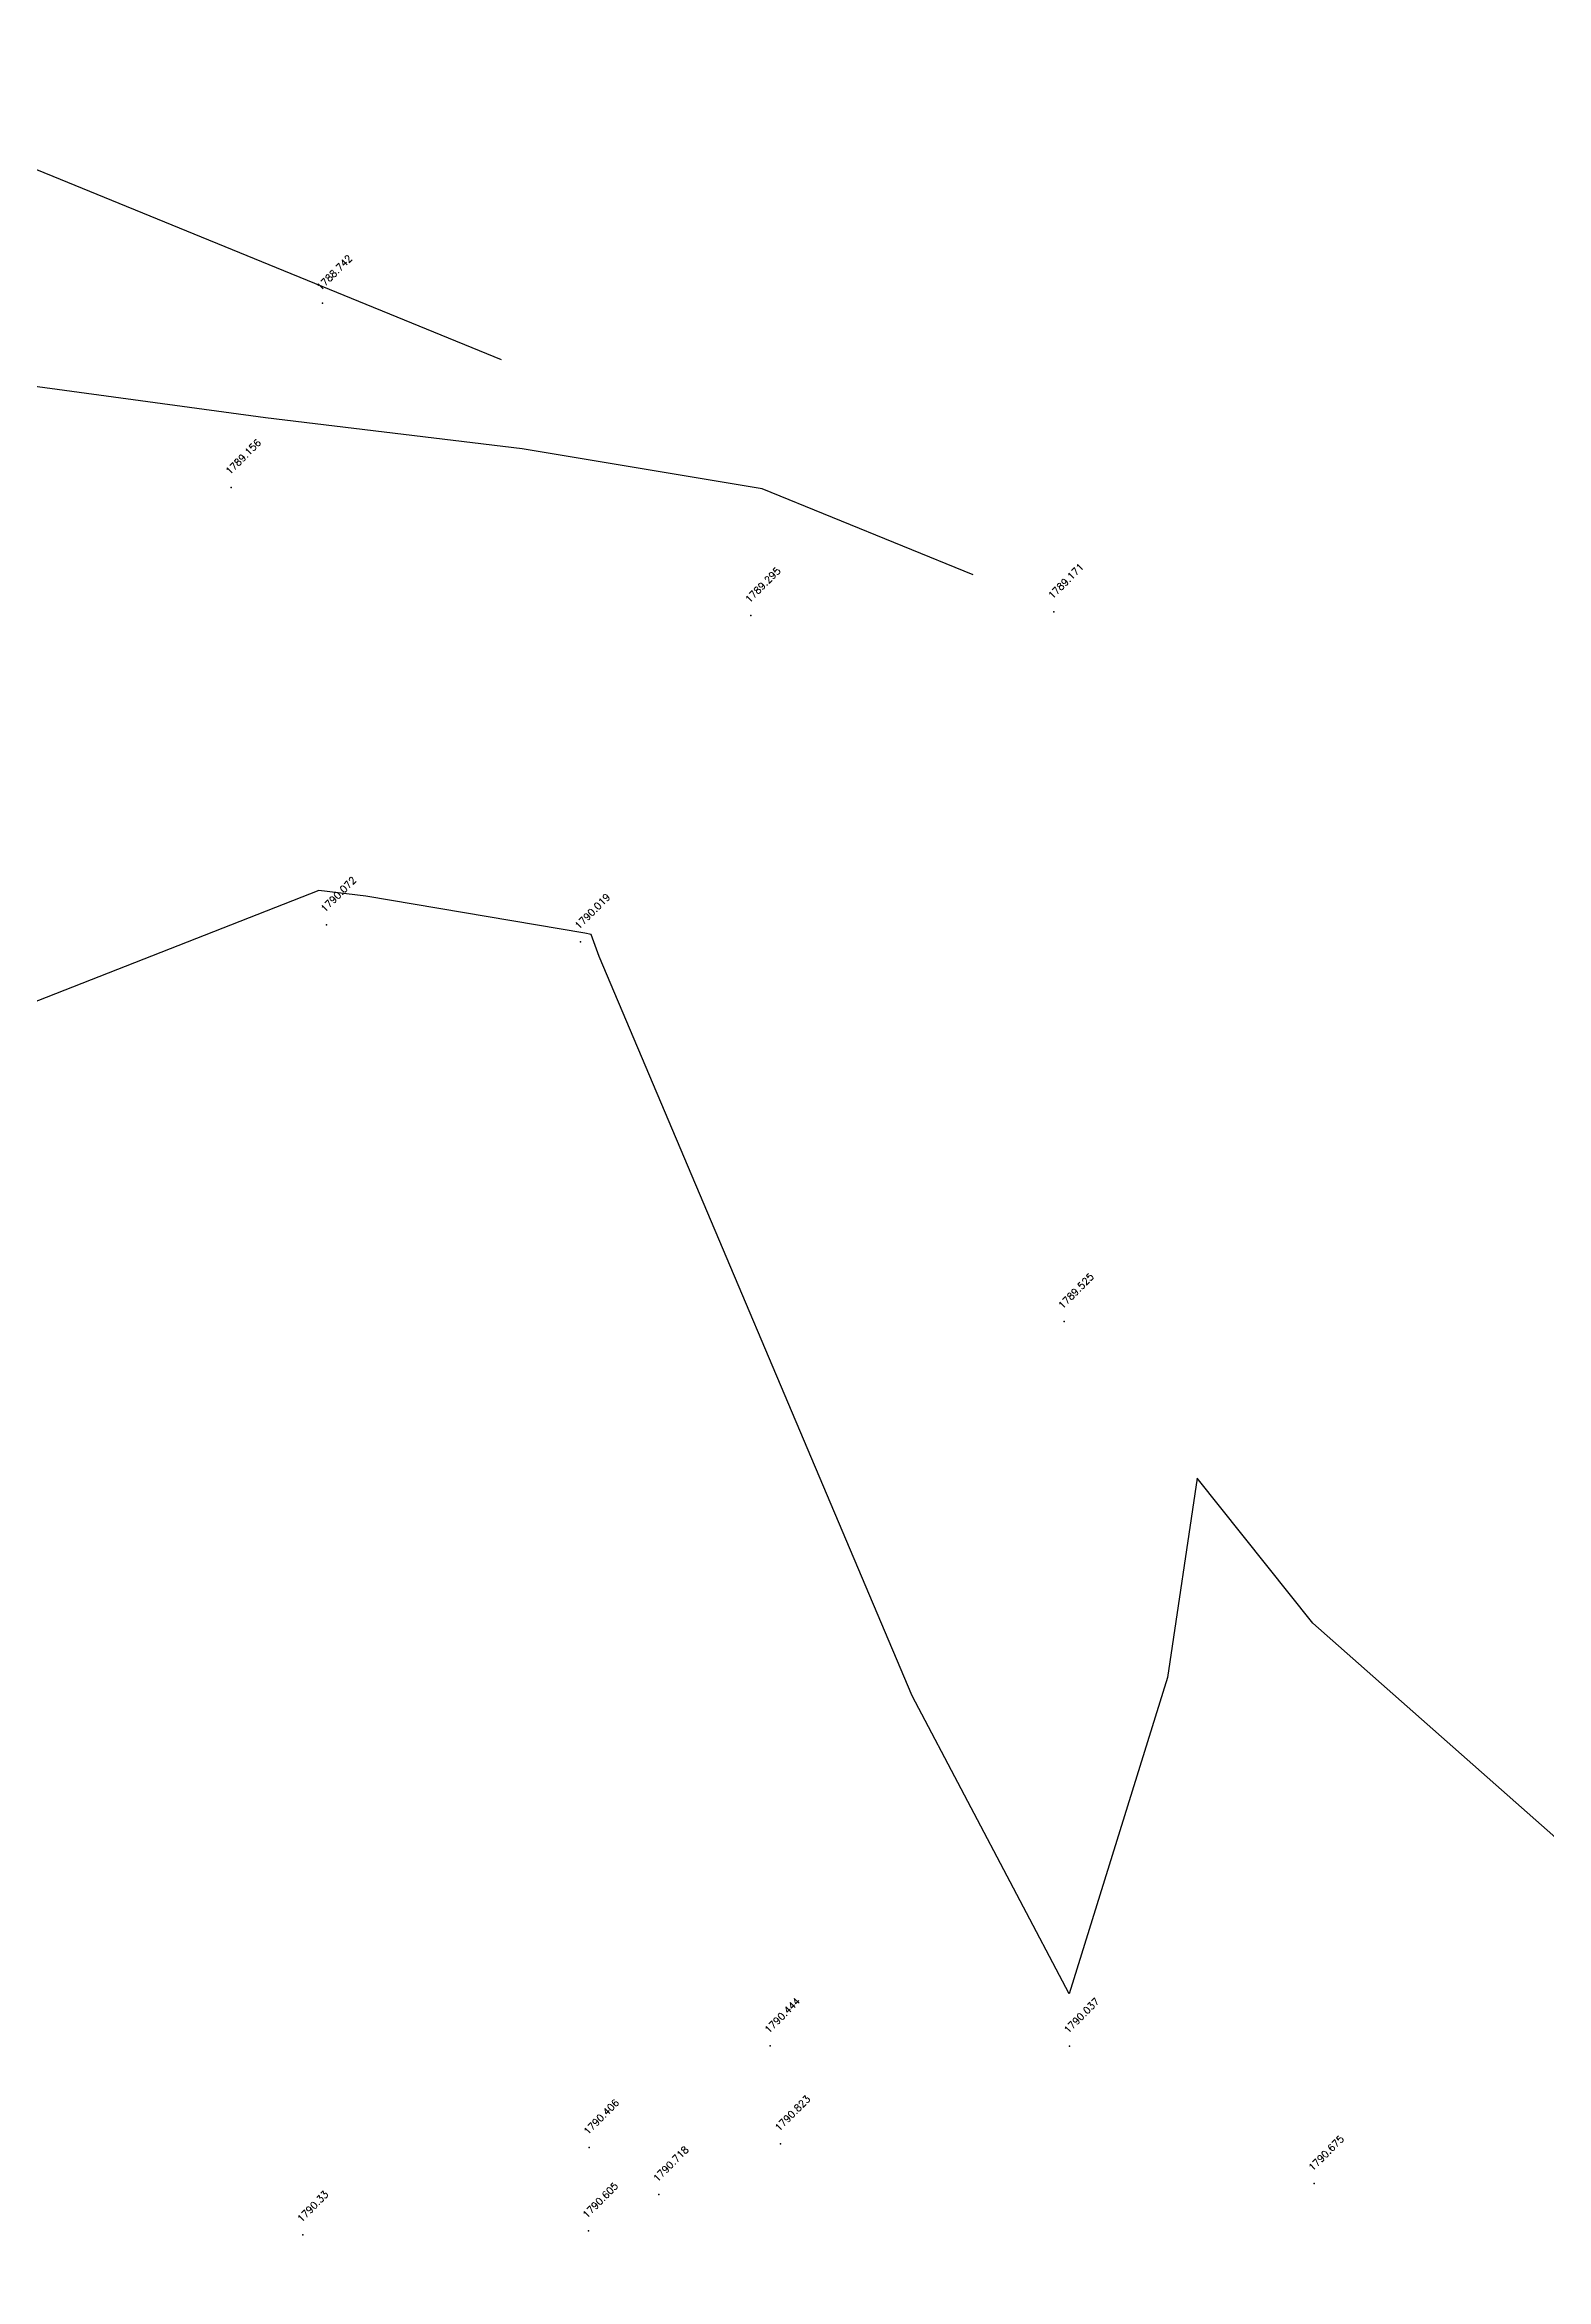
# Model space of a CAD drawing. Header units: inches. Extents: x 9956484 to 9957113, y 272553 to 273016.
# Drawn here: x 9956897 to 9956950.4, y 272866.7 to 272946.1 of the extents above; entities that cross this region are included whole.
import ezdxf
from ezdxf.enums import TextEntityAlignment as Align

# ---------------------------------------------------------------- set-up
doc = ezdxf.new("R2010")
doc.units = ezdxf.units.IN
doc.header["$MEASUREMENT"] = 0
for name, color, linetype in [('Contour', 4, 'Continuous'), ('Index_Contour', 8, 'Continuous'), ('Points', 7, 'Continuous'), ('Points-ELV', 6, 'Continuous'), ('Points-NUM', 4, 'Continuous'), ('Points-TXT', 3, 'Continuous')]:
    doc.layers.add(name, color=color, linetype=linetype)
doc.styles.add('romans', font='romans.shx')

# ---------------------------------------------------------------- blocks, each defined once
blk = doc.blocks.new('POINTS')
at = {"layer": 'Points'}
blk.add_line((0, 0), (0, 0), dxfattribs=at)
blk.add_point((0, 0), dxfattribs=at)
at = {"layer": 'Points-ELV', "style": 'romans'}
blk.add_attdef('ELEV', text='', height=1, rotation=45, dxfattribs=at).set_placement((0, 0), align=Align.BOTTOM_LEFT)
at = {"layer": 'Points-NUM', "style": 'romans'}
blk.add_attdef('PTNUM', text='', height=1, dxfattribs=at).set_placement((0, 0), align=Align.BOTTOM_RIGHT)
at = {"layer": 'Points-TXT', "style": 'romans'}
blk.add_attdef('DESC', text='', height=1, dxfattribs=at).set_placement((0, 0), align=Align.BOTTOM_RIGHT)

msp = doc.modelspace()

# ---------------------------------------------------------------- linework, layer by layer
at = {"layer": 'Contour'}
for points, elevation in [([(9956913.219, 272934.893), (9956895.659, 272942.065), (9956892.523, 272941.678), (9956832.254, 272946.086), (9956828.845, 272943.93), (9956827.549, 272942.08), (9956800.428, 272921.636), (9956799.759, 272920.056), (9956801.475, 272911.443), (9956812.315, 272909.241), (9956805.23, 272899.379), (9956813.751, 272883.142), (9956807.06, 272863.444), (9956806.32, 272857.905), (9956803.054, 272835.96), (9956791.7, 272835.306), (9956790.971, 272834.739), (9956782.529, 272819.064), (9956770.865, 272805.871), (9956767.243, 272785.479), (9956766.824, 272784.191), (9956766.02, 272777.509), (9956765.749, 272776.018), (9956760.242, 272755.274)], 1788), ([(9956929.981, 272927.251), (9956922.483, 272930.313), (9956913.951, 272931.729), (9956904.827, 272932.827), (9956858.11, 272939.175)], 1789)]:
    msp.add_lwpolyline(points, dxfattribs=dict(at, elevation=elevation))
at = {"layer": 'Index_Contour', "elevation": 1790}
msp.add_lwpolyline([(9957003.732, 272835.558), (9956942.056, 272890.011), (9956937.947, 272895.162), (9956936.882, 272888.077), (9956933.391, 272876.846), (9956927.813, 272887.427), (9956916.68, 272913.697), (9956916.396, 272914.479), (9956916.178, 272914.52), (9956908.387, 272915.838), (9956906.723, 272916.042), (9956875.821, 272903.929)], dxfattribs=at)

# ---------------------------------------------------------------- block references
at = {"layer": 'Points', "linetype": 'Continuous'}
ref = msp.add_blockref('POINTS', (9956906.845, 272936.906, 1788.742), dxfattribs=at)
ref.add_attrib('ELEV', '1788.742', dxfattribs={"layer": 'Points-ELV', "height": 0.25, "rotation": 45, "style": 'romans'}).set_placement((9956906.845, 272937.281, 1788.742), align=Align.BOTTOM_LEFT)
ref = msp.add_blockref('POINTS', (9956903.607, 272930.361, 1789.156), dxfattribs=at)
ref.add_attrib('ELEV', '1789.156', dxfattribs={"layer": 'Points-ELV', "height": 0.25, "rotation": 45, "style": 'romans'}).set_placement((9956903.607, 272930.736, 1789.156), align=Align.BOTTOM_LEFT)
ref = msp.add_blockref('POINTS', (9956922.076, 272925.809, 1789.295), dxfattribs=at)
ref.add_attrib('ELEV', '1789.295', dxfattribs={"layer": 'Points-ELV', "height": 0.25, "rotation": 45, "style": 'romans'}).set_placement((9956922.076, 272926.184, 1789.295), align=Align.BOTTOM_LEFT)
ref = msp.add_blockref('POINTS', (9956932.847, 272925.944, 1789.171), dxfattribs=at)
ref.add_attrib('ELEV', '1789.171', dxfattribs={"layer": 'Points-ELV', "height": 0.25, "rotation": 45, "style": 'romans'}).set_placement((9956932.847, 272926.319, 1789.171), align=Align.BOTTOM_LEFT)
ref = msp.add_blockref('POINTS', (9956906.989, 272914.82, 1790.072), dxfattribs=at)
ref.add_attrib('ELEV', '1790.072', dxfattribs={"layer": 'Points-ELV', "height": 0.25, "rotation": 45, "style": 'romans'}).set_placement((9956906.989, 272915.195, 1790.072), align=Align.BOTTOM_LEFT)
ref = msp.add_blockref('POINTS', (9956916.019, 272914.216, 1790.019), dxfattribs=at)
ref.add_attrib('ELEV', '1790.019', dxfattribs={"layer": 'Points-ELV', "height": 0.25, "rotation": 45, "style": 'romans'}).set_placement((9956916.019, 272914.591, 1790.019), align=Align.BOTTOM_LEFT)
ref = msp.add_blockref('POINTS', (9956933.21, 272900.729, 1789.525), dxfattribs=at)
ref.add_attrib('ELEV', '1789.525', dxfattribs={"layer": 'Points-ELV', "height": 0.25, "rotation": 45, "style": 'romans'}).set_placement((9956933.21, 272901.104, 1789.525), align=Align.BOTTOM_LEFT)
ref = msp.add_blockref('POINTS', (9956922.768, 272874.993, 1790.444), dxfattribs=at)
ref.add_attrib('ELEV', '1790.444', dxfattribs={"layer": 'Points-ELV', "height": 0.25, "rotation": 45, "style": 'romans'}).set_placement((9956922.768, 272875.368, 1790.444), align=Align.BOTTOM_LEFT)
ref = msp.add_blockref('POINTS', (9956933.405, 272874.986, 1790.037), dxfattribs=at)
ref.add_attrib('ELEV', '1790.037', dxfattribs={"layer": 'Points-ELV', "height": 0.25, "rotation": 45, "style": 'romans'}).set_placement((9956933.405, 272875.361, 1790.037), align=Align.BOTTOM_LEFT)
ref = msp.add_blockref('POINTS', (9956916.333, 272871.386, 1790.406), dxfattribs=at)
ref.add_attrib('ELEV', '1790.406', dxfattribs={"layer": 'Points-ELV', "height": 0.25, "rotation": 45, "style": 'romans'}).set_placement((9956916.333, 272871.761, 1790.406), align=Align.BOTTOM_LEFT)
ref = msp.add_blockref('POINTS', (9956923.132, 272871.516, 1790.823), dxfattribs=at)
ref.add_attrib('ELEV', '1790.823', dxfattribs={"layer": 'Points-ELV', "height": 0.25, "rotation": 45, "style": 'romans'}).set_placement((9956923.132, 272871.891, 1790.823), align=Align.BOTTOM_LEFT)
ref = msp.add_blockref('POINTS', (9956918.807, 272869.715, 1790.718), dxfattribs=at)
ref.add_attrib('ELEV', '1790.718', dxfattribs={"layer": 'Points-ELV', "height": 0.25, "rotation": 45, "style": 'romans'}).set_placement((9956918.807, 272870.09, 1790.718), align=Align.BOTTOM_LEFT)
ref = msp.add_blockref('POINTS', (9956942.1, 272870.099, 1790.675), dxfattribs=at)
ref.add_attrib('ELEV', '1790.675', dxfattribs={"layer": 'Points-ELV', "height": 0.25, "rotation": 45, "style": 'romans'}).set_placement((9956942.1, 272870.474, 1790.675), align=Align.BOTTOM_LEFT)
ref = msp.add_blockref('POINTS', (9956906.155, 272868.28, 1790.33), dxfattribs=at)
ref.add_attrib('ELEV', '1790.33', dxfattribs={"layer": 'Points-ELV', "height": 0.25, "rotation": 45, "style": 'romans'}).set_placement((9956906.155, 272868.655, 1790.33), align=Align.BOTTOM_LEFT)
ref = msp.add_blockref('POINTS', (9956916.301, 272868.425, 1790.605), dxfattribs=at)
ref.add_attrib('ELEV', '1790.605', dxfattribs={"layer": 'Points-ELV', "height": 0.25, "rotation": 45, "style": 'romans'}).set_placement((9956916.301, 272868.8, 1790.605), align=Align.BOTTOM_LEFT)

doc.saveas('drawing.dxf')
